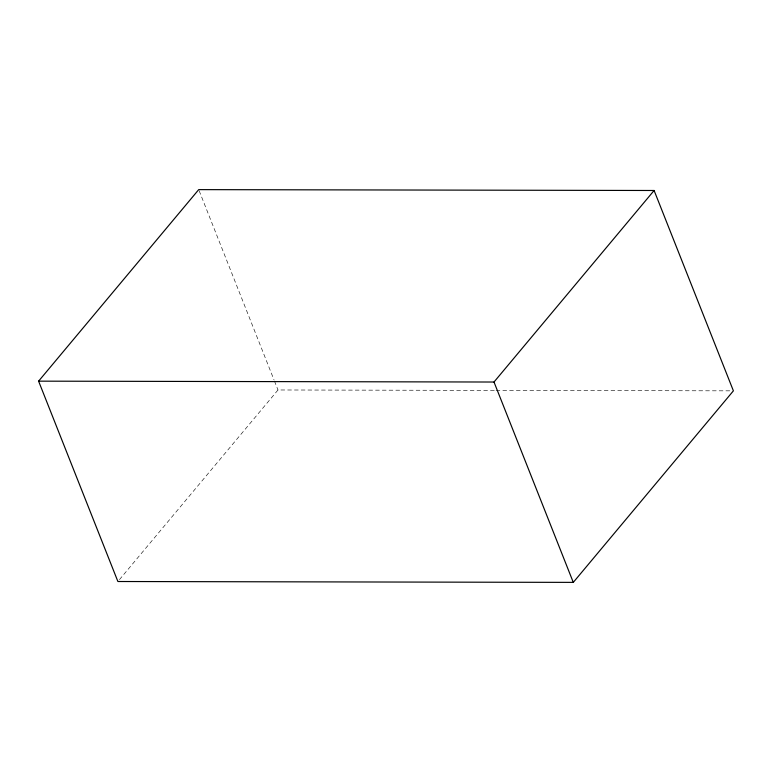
<?xml version="1.0" encoding="UTF-8"?>
<svg xmlns="http://www.w3.org/2000/svg" width="772" height="772" viewBox="0 0 772 772"><rect width="100%" height="100%" fill="white"/><g stroke="black" fill="none" stroke-linecap="round" stroke-linejoin="round"><path stroke-width="0.58" stroke-dasharray="3.86 2.9" d="M119.438 579.656L277.997 389.976L494.862 390.391M496.058 390.391L730.987 390.844M199.157 190.742L274.012 379.901M274.456 381.021L277.997 389.976"/><path stroke-width="1.16" d="M38.6 381.156L198.713 189.623L654.106 190.491L733.4 390.844L573.287 582.377L117.894 581.509L38.6 381.156L494.003 382.024L654.106 190.491M494.003 382.024L573.287 582.377"/></g></svg>
